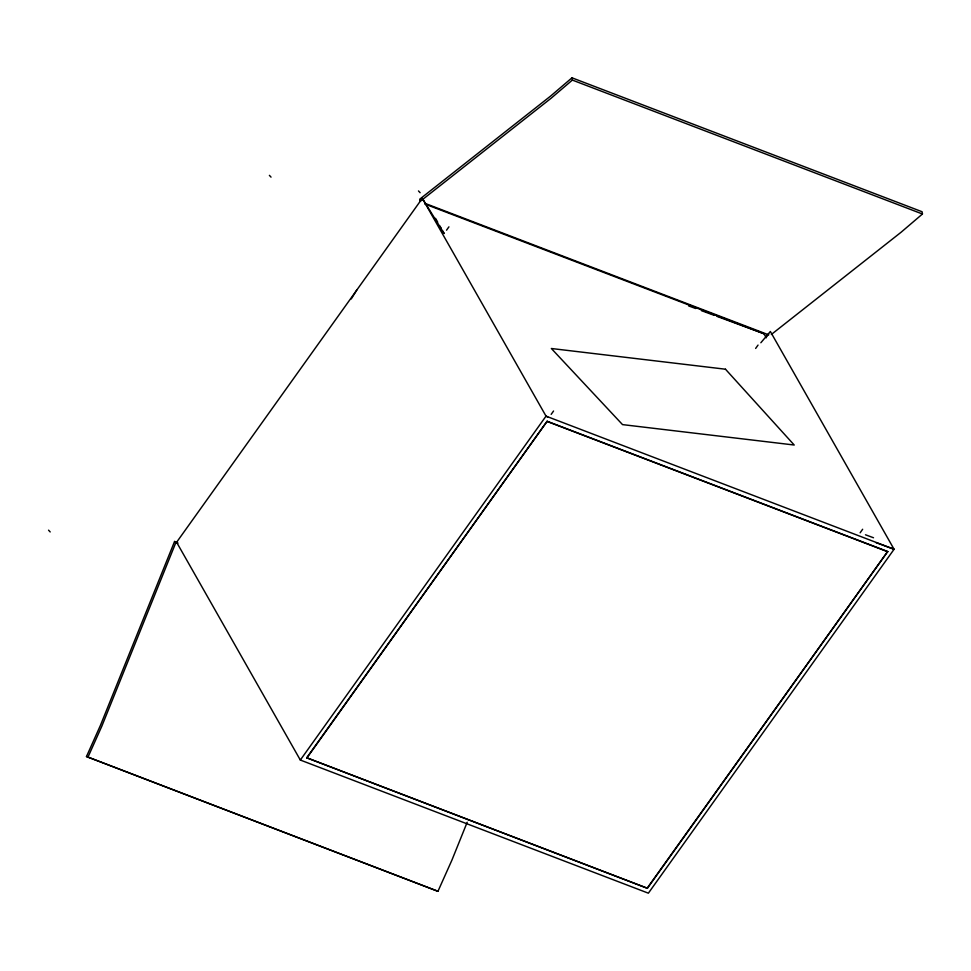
<?xml version="1.0" encoding="UTF-8"?>
<svg xmlns="http://www.w3.org/2000/svg" width="971" height="971" viewBox="0 0 971 971"><rect width="100%" height="100%" fill="white"/><g stroke="black" fill="none" stroke-linecap="round" stroke-linejoin="round"><path stroke-width="1.46" d="M760.851 342.751L770.355 331.475L894.073 549.27L648.373 893.186L300.33 760.05L176.613 542.255L174.562 541.478L100.438 725.373L86.48 756.543L437.957 891.305L451.916 860.136L467.197 822.231M174.562 541.478L175.957 542.304L101.821 726.211L87.863 757.38M351.259 298.934L356.758 290.098M176.613 542.255L422.312 198.339L444.148 233.538L442.715 231.001M446.539 230.188L448.93 226.85M300.33 760.05L546.03 416.134L422.312 198.339M551.164 414.362L553.555 411.012M306.715 757.781L547.134 421.256L887.688 551.528L647.402 888.283L306.715 757.781L647.402 888.283M306.848 758.011L547.134 421.256M755.644 348.431L758.035 345.081M765.985 337.592L768.607 333.927M860.124 532.8L862.649 529.256M647.269 888.052L887.688 551.528M571.992 77.814L550.666 96.032L419.703 199.213L420.067 201.483L551.043 98.289L572.356 80.083L571.992 77.814L922.086 211.739L922.45 214.008L901.124 232.215L771.35 334.461M875.976 542.607L894.073 549.27L546.03 416.134L547.862 417.178M688.597 305.889L695.709 308.511M701.39 310.611L714.195 315.344M717.035 316.4L763.971 333.745L766.216 337.702M865.477 534.778L873.512 537.752M572.356 80.083L922.45 214.008M424.946 203.34L768.741 334.861M424.825 204.007L763.971 333.745M547.268 421.499L887.822 551.771M175.957 542.304L177.996 543.092M86.48 756.543L437.957 891.305M418.477 190.935L420.115 192.707M269.392 175.35L271.03 177.123M48.55 530.166L50.189 531.938M435.518 218.341L437.678 222.141M439.839 225.94L441.271 228.476M725.471 369.211L551.358 348.504L622.52 424.606L794.217 445.021L725.471 369.211"/></g></svg>
